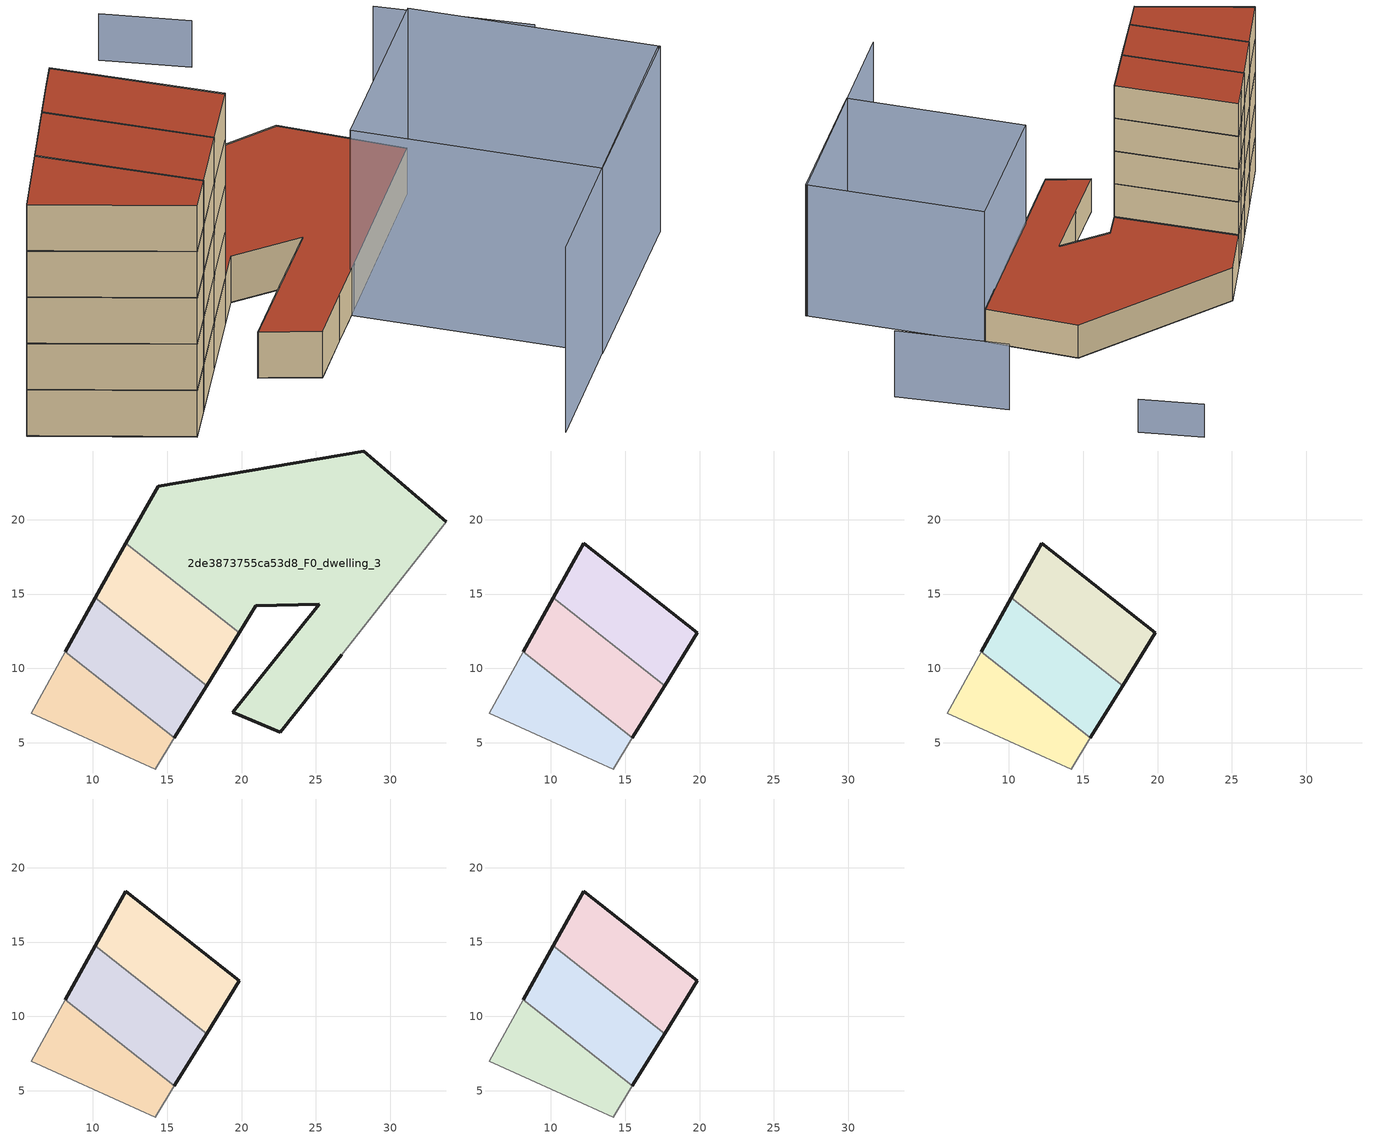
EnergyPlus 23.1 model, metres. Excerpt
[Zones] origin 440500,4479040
2de3873755ca53d8_F0_dwelling_0
 floor ground (EU_floor_Construction): 14.2,3.25 15.49,5.33 8.14,11.11 5.86,6.99 z0
 wall adiabatic (EU_wall_Construction): 15.49,5.33 14.2,3.25 5.86,6.99 8.14,11.11 z0:3
 wall to 2de3873755ca53d8_F0_dwelling_1 (EU_wall_Construction): 8.14,11.11 15.49,5.33 z0:3
2de3873755ca53d8_F0_dwelling_1
 floor ground (EU_floor_Construction): 15.49,5.33 17.66,8.84 10.15,14.75 8.14,11.11 z0
 wall outside (EU_wall_Construction): 17.66,8.84 15.49,5.33 / 8.14,11.11 10.15,14.75 z0:3
 wall to 2de3873755ca53d8_F0_dwelling_2 (EU_wall_Construction): 10.15,14.75 17.66,8.84 z0:3
2de3873755ca53d8_F0_dwelling_2
 floor ground (EU_floor_Construction): 17.66,8.84 19.85,12.4 12.21,18.41 11.3,16.81 10.15,14.75 z0
 wall outside (EU_wall_Construction): 10.15,14.75 11.3,16.81 12.21,18.41 / 19.85,12.4 17.66,8.84 z0:3
 wall to 2de3873755ca53d8_F0_dwelling_3 (EU_wall_Construction): 12.21,18.41 19.85,12.4 z0:3
2de3873755ca53d8_F0_dwelling_3
 floor ground (EU_floor_Construction): 26.75,10.94 33.76,19.85 28.2,24.62 14.41,22.26 12.21,18.41 19.85,12.4 20.97,14.2 25.22,14.3 22.2,10.54 19.4,7.04 22.6,5.7 24.81,8.49 z0
 wall outside (EU_wall_Construction): 12.21,18.41 14.41,22.26 28.2,24.62 33.76,19.85 / 26.75,10.94 24.81,8.49 22.6,5.7 19.4,7.04 22.2,10.54 25.22,14.3 20.97,14.2 19.85,12.4 z0:3
 wall adiabatic (EU_wall_Construction): 33.76,19.85 26.75,10.94 z0:3
 roof outside (EU_roof_Construction): 33.76,19.85 26.75,10.94 24.81,8.49 22.6,5.7 19.4,7.04 22.2,10.54 25.22,14.3 20.97,14.2 19.85,12.4 12.21,18.41 14.41,22.26 28.2,24.62 z3
2de3873755ca53d8_F1_dwelling_0
 floor to 2de3873755ca53d8_F0_dwelling_0 (EU_floor_Construction): 14.2,3.25 15.49,5.33 8.14,11.11 5.86,6.99 z3
 wall adiabatic (EU_wall_Construction): 15.49,5.33 14.2,3.25 5.86,6.99 8.14,11.11 z3:6
 wall to 2de3873755ca53d8_F1_dwelling_1 (EU_wall_Construction): 8.14,11.11 15.49,5.33 z3:6
2de3873755ca53d8_F1_dwelling_1
 floor to 2de3873755ca53d8_F0_dwelling_1 (EU_floor_Construction): 15.49,5.33 17.66,8.84 10.15,14.75 8.14,11.11 z3
 wall outside (EU_wall_Construction): 17.66,8.84 15.49,5.33 / 8.14,11.11 10.15,14.75 z3:6
 wall to 2de3873755ca53d8_F1_dwelling_2 (EU_wall_Construction): 10.15,14.75 17.66,8.84 z3:6
2de3873755ca53d8_F1_dwelling_2
 floor to 2de3873755ca53d8_F0_dwelling_2 (EU_floor_Construction): 17.66,8.84 19.85,12.4 12.21,18.41 11.3,16.81 10.15,14.75 z3
 wall outside (EU_wall_Construction): 10.15,14.75 11.3,16.81 12.21,18.41 19.85,12.4 17.66,8.84 z3:6
2de3873755ca53d8_F2_dwelling_0
 floor to 2de3873755ca53d8_F1_dwelling_0 (EU_floor_Construction): 14.2,3.25 15.49,5.33 8.14,11.11 5.86,6.99 z6
 wall adiabatic (EU_wall_Construction): 15.49,5.33 14.2,3.25 5.86,6.99 8.14,11.11 z6:9
 wall to 2de3873755ca53d8_F2_dwelling_1 (EU_wall_Construction): 8.14,11.11 15.49,5.33 z6:9
2de3873755ca53d8_F2_dwelling_1
 floor to 2de3873755ca53d8_F1_dwelling_1 (EU_floor_Construction): 15.49,5.33 17.66,8.84 10.15,14.75 8.14,11.11 z6
 wall outside (EU_wall_Construction): 17.66,8.84 15.49,5.33 / 8.14,11.11 10.15,14.75 z6:9
 wall to 2de3873755ca53d8_F2_dwelling_2 (EU_wall_Construction): 10.15,14.75 17.66,8.84 z6:9
2de3873755ca53d8_F2_dwelling_2
 floor to 2de3873755ca53d8_F1_dwelling_2 (EU_floor_Construction): 17.66,8.84 19.85,12.4 12.21,18.41 11.3,16.81 10.15,14.75 z6
 wall outside (EU_wall_Construction): 10.15,14.75 11.3,16.81 12.21,18.41 19.85,12.4 17.66,8.84 z6:9
2de3873755ca53d8_F3_dwelling_0
 floor to 2de3873755ca53d8_F2_dwelling_0 (EU_floor_Construction): 14.2,3.25 15.49,5.33 8.14,11.11 5.86,6.99 z9
 wall adiabatic (EU_wall_Construction): 15.49,5.33 14.2,3.25 5.86,6.99 8.14,11.11 z9:12
 wall to 2de3873755ca53d8_F3_dwelling_1 (EU_wall_Construction): 8.14,11.11 15.49,5.33 z9:12
2de3873755ca53d8_F3_dwelling_1
 floor to 2de3873755ca53d8_F2_dwelling_1 (EU_floor_Construction): 15.49,5.33 17.66,8.84 10.15,14.75 8.14,11.11 z9
 wall outside (EU_wall_Construction): 17.66,8.84 15.49,5.33 / 8.14,11.11 10.15,14.75 z9:12
 wall to 2de3873755ca53d8_F3_dwelling_2 (EU_wall_Construction): 10.15,14.75 17.66,8.84 z9:12
2de3873755ca53d8_F3_dwelling_2
 floor to 2de3873755ca53d8_F2_dwelling_2 (EU_floor_Construction): 17.66,8.84 19.85,12.4 12.21,18.41 11.3,16.81 10.15,14.75 z9
 wall outside (EU_wall_Construction): 10.15,14.75 11.3,16.81 12.21,18.41 19.85,12.4 17.66,8.84 z9:12
2de3873755ca53d8_F4_dwelling_0
 floor to 2de3873755ca53d8_F3_dwelling_0 (EU_floor_Construction): 14.2,3.25 15.49,5.33 8.14,11.11 5.86,6.99 z12
 wall adiabatic (EU_wall_Construction): 15.49,5.33 14.2,3.25 5.86,6.99 8.14,11.11 z12:15
 wall to 2de3873755ca53d8_F4_dwelling_1 (EU_wall_Construction): 8.14,11.11 15.49,5.33 z12:15
 roof outside (EU_roof_Construction): 15.49,5.33 14.2,3.25 5.86,6.99 8.14,11.11 z15
2de3873755ca53d8_F4_dwelling_1
 floor to 2de3873755ca53d8_F3_dwelling_1 (EU_floor_Construction): 15.49,5.33 17.66,8.84 10.15,14.75 8.14,11.11 z12
 wall outside (EU_wall_Construction): 17.66,8.84 15.49,5.33 / 8.14,11.11 10.15,14.75 z12:15
 wall to 2de3873755ca53d8_F4_dwelling_2 (EU_wall_Construction): 10.15,14.75 17.66,8.84 z12:15
 roof outside (EU_roof_Construction): 17.66,8.84 15.49,5.33 8.14,11.11 10.15,14.75 z15
2de3873755ca53d8_F4_dwelling_2
 floor to 2de3873755ca53d8_F3_dwelling_2 (EU_floor_Construction): 17.66,8.84 19.85,12.4 12.21,18.41 11.3,16.81 10.15,14.75 z12
 wall outside (EU_wall_Construction): 10.15,14.75 11.3,16.81 12.21,18.41 19.85,12.4 17.66,8.84 z12:15
 roof outside (EU_roof_Construction): 19.85,12.4 17.66,8.84 10.15,14.75 11.3,16.81 12.21,18.41 z15
shading: 32.44,-4.27 44.64,11.21 / 37.28,1.81 26.34,10.54 / 26.34,10.54 33.81,19.9 / 33.81,19.9 44.75,11.17 / 44.75,11.17 37.28,1.81 z0:12; 42.92,23.77 35.72,28.88 z0:6; 28.02,35.51 23.72,38.11 z0:3
[Building]
EU S2 Campaign: North Axis=0; Terrain=City; Solar Distribution=FullExterior
[Site:Location]
Madrid: Latitude=40.5; Longitude=-3.5; Time Zone=1; Elevation=609
[SizingPeriod:WeatherFileDays]
AnnualSizingPeriod: Begin Month=1; Begin Day of Month=1; End Month=12; End Day of Month=31; Day of Week for Start Day=Monday; Use Weather File Daylight Saving Period=No; Use Weather File Rain and Snow Indicators=No
[MATERIAL]
EU_InternalMass_Material: Roughness=MediumRough; Thickness=0.1; Conductivity=1; Density=1800; Specific Heat=900; Thermal Absorptance=0.9; Solar Absorptance=0.7; Visible Absorptance=0.7
[MATERIAL:NOMASS] Roughness=MediumRough; Thermal Absorptance=0.9; Solar Absorptance=0.7; Visible Absorptance=0.7
Name | Thermal Resistance
EU_wall_NoMass | 0.609216
EU_roof_NoMass | 0.513268
EU_floor_NoMass | 0.568163
[CONSTRUCTION]
EU_wall_Construction: EU_wall_NoMass
EU_roof_Construction: EU_roof_NoMass
EU_floor_Construction: EU_floor_NoMass
EU_InternalMass_Construction: EU_InternalMass_Material
[ZONE] Type=1; Multiplier=1; Ceiling Height=autocalculate; Floor Area=autocalculate; Part of Total Floor Area=Yes
Name | Volume
2de3873755ca53d8_F0_dwelling_0 | 98.6071
2de3873755ca53d8_F1_dwelling_0; 2de3873755ca53d8_F2_dwelling_0; 2de3873755ca53d8_F3_dwelling_0; 2de3873755ca53d8_F4_dwelling_0 | 98.6074
2de3873755ca53d8_F0_dwelling_1 | 116.189
2de3873755ca53d8_F1_dwelling_1; 2de3873755ca53d8_F2_dwelling_1; 2de3873755ca53d8_F3_dwelling_1; 2de3873755ca53d8_F4_dwelling_1 | 116.188
2de3873755ca53d8_F0_dwelling_2; 2de3873755ca53d8_F1_dwelling_2; 2de3873755ca53d8_F2_dwelling_2; 2de3873755ca53d8_F3_dwelling_2; 2de3873755ca53d8_F4_dwelling_2 | 120
2de3873755ca53d8_F0_dwelling_3 | 593.231
[INTERNALMASS] Construction=EU_InternalMass_Construction
Name | Zone or ZoneList | Surface Area
2de3873755ca53d8_F0_dwelling_0_EU_InternalMass | 2de3873755ca53d8_F0_dwelling_0 | 32.8691
2de3873755ca53d8_F0_dwelling_1_EU_InternalMass | 2de3873755ca53d8_F0_dwelling_1 | 38.7295
2de3873755ca53d8_F0_dwelling_2_EU_InternalMass | 2de3873755ca53d8_F0_dwelling_2 | 40.0001
2de3873755ca53d8_F0_dwelling_3_EU_InternalMass | 2de3873755ca53d8_F0_dwelling_3 | 197.743
2de3873755ca53d8_F1_dwelling_0_EU_InternalMass | 2de3873755ca53d8_F1_dwelling_0 | 126.547
2de3873755ca53d8_F1_dwelling_1_EU_InternalMass | 2de3873755ca53d8_F1_dwelling_1 | 79.6823
2de3873755ca53d8_F1_dwelling_2_EU_InternalMass | 2de3873755ca53d8_F1_dwelling_2 | 103.113
2de3873755ca53d8_F2_dwelling_0_EU_InternalMass | 2de3873755ca53d8_F2_dwelling_0 | 126.547
2de3873755ca53d8_F2_dwelling_1_EU_InternalMass | 2de3873755ca53d8_F2_dwelling_1 | 79.6823
2de3873755ca53d8_F2_dwelling_2_EU_InternalMass | 2de3873755ca53d8_F2_dwelling_2 | 103.113
2de3873755ca53d8_F3_dwelling_0_EU_InternalMass | 2de3873755ca53d8_F3_dwelling_0 | 126.547
2de3873755ca53d8_F3_dwelling_1_EU_InternalMass | 2de3873755ca53d8_F3_dwelling_1 | 79.6823
2de3873755ca53d8_F3_dwelling_2_EU_InternalMass | 2de3873755ca53d8_F3_dwelling_2 | 103.113
2de3873755ca53d8_F4_dwelling_0_EU_InternalMass | 2de3873755ca53d8_F4_dwelling_0 | 126.547
2de3873755ca53d8_F4_dwelling_1_EU_InternalMass | 2de3873755ca53d8_F4_dwelling_1 | 79.6823
2de3873755ca53d8_F4_dwelling_2_EU_InternalMass | 2de3873755ca53d8_F4_dwelling_2 | 103.113
[OTHEREQUIPMENT] Fuel Type=Electricity; Design Level Calculation Method=Watts/Area; Power per Zone Floor Area=1; Fraction Latent=0; Fraction Radiant=0; Fraction Lost=0; Carbon Dioxide Generation Rate=0; EndUse Subcategory=EU_Step8_InternalGains
Name | Zone or ZoneList or Space or SpaceList | Schedule
EU_Step8_InternalGain_2de3873755ca53d8_F0_dwelling_0_f000 | 2de3873755ca53d8_F0_dwelling_0 | EU_Step8_GainSchedule_2de3873755ca53d8_F0_dwelling_0_f000
EU_Step8_InternalGain_2de3873755ca53d8_F0_dwelling_1_f000 | 2de3873755ca53d8_F0_dwelling_1 | EU_Step8_GainSchedule_2de3873755ca53d8_F0_dwelling_1_f000
EU_Step8_InternalGain_2de3873755ca53d8_F0_dwelling_2_f000 | 2de3873755ca53d8_F0_dwelling_2 | EU_Step8_GainSchedule_2de3873755ca53d8_F0_dwelling_2_f000
EU_Step8_InternalGain_2de3873755ca53d8_F0_dwelling_3_f000 | 2de3873755ca53d8_F0_dwelling_3 | EU_Step8_GainSchedule_2de3873755ca53d8_F0_dwelling_3_f000
EU_Step8_InternalGain_2de3873755ca53d8_F1_dwelling_0_f000 | 2de3873755ca53d8_F1_dwelling_0 | EU_Step8_GainSchedule_2de3873755ca53d8_F1_dwelling_0_f000
EU_Step8_InternalGain_2de3873755ca53d8_F1_dwelling_1_f000 | 2de3873755ca53d8_F1_dwelling_1 | EU_Step8_GainSchedule_2de3873755ca53d8_F1_dwelling_1_f000
EU_Step8_InternalGain_2de3873755ca53d8_F1_dwelling_2_f000 | 2de3873755ca53d8_F1_dwelling_2 | EU_Step8_GainSchedule_2de3873755ca53d8_F1_dwelling_2_f000
EU_Step8_InternalGain_2de3873755ca53d8_F2_dwelling_0_f000 | 2de3873755ca53d8_F2_dwelling_0 | EU_Step8_GainSchedule_2de3873755ca53d8_F2_dwelling_0_f000
EU_Step8_InternalGain_2de3873755ca53d8_F2_dwelling_1_f000 | 2de3873755ca53d8_F2_dwelling_1 | EU_Step8_GainSchedule_2de3873755ca53d8_F2_dwelling_1_f000
EU_Step8_InternalGain_2de3873755ca53d8_F2_dwelling_2_f000 | 2de3873755ca53d8_F2_dwelling_2 | EU_Step8_GainSchedule_2de3873755ca53d8_F2_dwelling_2_f000
EU_Step8_InternalGain_2de3873755ca53d8_F3_dwelling_0_f000 | 2de3873755ca53d8_F3_dwelling_0 | EU_Step8_GainSchedule_2de3873755ca53d8_F3_dwelling_0_f000
EU_Step8_InternalGain_2de3873755ca53d8_F3_dwelling_1_f000 | 2de3873755ca53d8_F3_dwelling_1 | EU_Step8_GainSchedule_2de3873755ca53d8_F3_dwelling_1_f000
EU_Step8_InternalGain_2de3873755ca53d8_F3_dwelling_2_f000 | 2de3873755ca53d8_F3_dwelling_2 | EU_Step8_GainSchedule_2de3873755ca53d8_F3_dwelling_2_f000
EU_Step8_InternalGain_2de3873755ca53d8_F4_dwelling_0_f000 | 2de3873755ca53d8_F4_dwelling_0 | EU_Step8_GainSchedule_2de3873755ca53d8_F4_dwelling_0_f000
EU_Step8_InternalGain_2de3873755ca53d8_F4_dwelling_1_f000 | 2de3873755ca53d8_F4_dwelling_1 | EU_Step8_GainSchedule_2de3873755ca53d8_F4_dwelling_1_f000
EU_Step8_InternalGain_2de3873755ca53d8_F4_dwelling_2_f000 | 2de3873755ca53d8_F4_dwelling_2 | EU_Step8_GainSchedule_2de3873755ca53d8_F4_dwelling_2_f000
[ZONEVENTILATION:DESIGNFLOWRATE] Schedule=EU_AlwaysOn; Design Flow Rate Calculation Method=AirChanges/Hour; Air Changes per Hour=0.752966; Ventilation Type=Natural; Fan Pressure Rise=0; Fan Total Efficiency=1; Constant Term Coefficient=1; Temperature Term Coefficient=0; Velocity Term Coefficient=0; Velocity Squared Term Coefficient=0; Minimum Indoor Temperature=-100; Maximum Indoor Temperature=100; Delta Temperature=-100; Minimum Outdoor Temperature=-100; Maximum Outdoor Temperature=100; Maximum Wind Speed=40
Name | Zone or ZoneList or Space or SpaceList
EU_ConstantAir_2de3873755ca53d8_F0_dwelling_0 | 2de3873755ca53d8_F0_dwelling_0
EU_ConstantAir_2de3873755ca53d8_F0_dwelling_1 | 2de3873755ca53d8_F0_dwelling_1
EU_ConstantAir_2de3873755ca53d8_F0_dwelling_2 | 2de3873755ca53d8_F0_dwelling_2
EU_ConstantAir_2de3873755ca53d8_F0_dwelling_3 | 2de3873755ca53d8_F0_dwelling_3
EU_ConstantAir_2de3873755ca53d8_F1_dwelling_0 | 2de3873755ca53d8_F1_dwelling_0
EU_ConstantAir_2de3873755ca53d8_F1_dwelling_1 | 2de3873755ca53d8_F1_dwelling_1
EU_ConstantAir_2de3873755ca53d8_F1_dwelling_2 | 2de3873755ca53d8_F1_dwelling_2
EU_ConstantAir_2de3873755ca53d8_F2_dwelling_0 | 2de3873755ca53d8_F2_dwelling_0
EU_ConstantAir_2de3873755ca53d8_F2_dwelling_1 | 2de3873755ca53d8_F2_dwelling_1
EU_ConstantAir_2de3873755ca53d8_F2_dwelling_2 | 2de3873755ca53d8_F2_dwelling_2
EU_ConstantAir_2de3873755ca53d8_F3_dwelling_0 | 2de3873755ca53d8_F3_dwelling_0
EU_ConstantAir_2de3873755ca53d8_F3_dwelling_1 | 2de3873755ca53d8_F3_dwelling_1
EU_ConstantAir_2de3873755ca53d8_F3_dwelling_2 | 2de3873755ca53d8_F3_dwelling_2
EU_ConstantAir_2de3873755ca53d8_F4_dwelling_0 | 2de3873755ca53d8_F4_dwelling_0
EU_ConstantAir_2de3873755ca53d8_F4_dwelling_1 | 2de3873755ca53d8_F4_dwelling_1
EU_ConstantAir_2de3873755ca53d8_F4_dwelling_2 | 2de3873755ca53d8_F4_dwelling_2
[HVACTEMPLATE:THERMOSTAT] Constant Heating Setpoint=20; Constant Cooling Setpoint=50
EU_HeatOnly_2de3873755ca53d8_F0_dwelling_0; EU_HeatOnly_2de3873755ca53d8_F0_dwelling_1; EU_HeatOnly_2de3873755ca53d8_F0_dwelling_2; EU_HeatOnly_2de3873755ca53d8_F0_dwelling_3; EU_HeatOnly_2de3873755ca53d8_F1_dwelling_0; EU_HeatOnly_2de3873755ca53d8_F1_dwelling_1; EU_HeatOnly_2de3873755ca53d8_F1_dwelling_2; EU_HeatOnly_2de3873755ca53d8_F2_dwelling_0; EU_HeatOnly_2de3873755ca53d8_F2_dwelling_1; EU_HeatOnly_2de3873755ca53d8_F2_dwelling_2; EU_HeatOnly_2de3873755ca53d8_F3_dwelling_0; EU_HeatOnly_2de3873755ca53d8_F3_dwelling_1; EU_HeatOnly_2de3873755ca53d8_F3_dwelling_2; EU_HeatOnly_2de3873755ca53d8_F4_dwelling_0; EU_HeatOnly_2de3873755ca53d8_F4_dwelling_1; EU_HeatOnly_2de3873755ca53d8_F4_dwelling_2
[HVACTEMPLATE:ZONE:IDEALLOADSAIRSYSTEM] System Availability Schedule=EU_AlwaysOn; Maximum Heating Supply Air Temperature=50; Minimum Cooling Supply Air Temperature=13; Maximum Heating Supply Air Humidity Ratio=0.0156; Minimum Cooling Supply Air Humidity Ratio=0.0077; Heating Limit=NoLimit; Cooling Limit=NoLimit; Heating Availability Schedule=EU_AlwaysOn; Cooling Availability Schedule=EU_CoolingOff; Dehumidification Control Type=ConstantSensibleHeatRatio; Cooling Sensible Heat Ratio=0.7; Dehumidification Setpoint=60; Humidification Control Type=None; Humidification Setpoint=30; Outdoor Air Method=None; Outdoor Air Flow Rate per Person=0.00944; Outdoor Air Flow Rate per Zone Floor Area=0; Outdoor Air Flow Rate per Zone=0; Demand Controlled Ventilation Type=None; Outdoor Air Economizer Type=NoEconomizer; Heat Recovery Type=None; Sensible Heat Recovery Effectiveness=0.7; Latent Heat Recovery Effectiveness=0.65
Name | Template Thermostat
2de3873755ca53d8_F0_dwelling_0 | EU_HeatOnly_2de3873755ca53d8_F0_dwelling_0
2de3873755ca53d8_F0_dwelling_1 | EU_HeatOnly_2de3873755ca53d8_F0_dwelling_1
2de3873755ca53d8_F0_dwelling_2 | EU_HeatOnly_2de3873755ca53d8_F0_dwelling_2
2de3873755ca53d8_F0_dwelling_3 | EU_HeatOnly_2de3873755ca53d8_F0_dwelling_3
2de3873755ca53d8_F1_dwelling_0 | EU_HeatOnly_2de3873755ca53d8_F1_dwelling_0
2de3873755ca53d8_F1_dwelling_1 | EU_HeatOnly_2de3873755ca53d8_F1_dwelling_1
2de3873755ca53d8_F1_dwelling_2 | EU_HeatOnly_2de3873755ca53d8_F1_dwelling_2
2de3873755ca53d8_F2_dwelling_0 | EU_HeatOnly_2de3873755ca53d8_F2_dwelling_0
2de3873755ca53d8_F2_dwelling_1 | EU_HeatOnly_2de3873755ca53d8_F2_dwelling_1
2de3873755ca53d8_F2_dwelling_2 | EU_HeatOnly_2de3873755ca53d8_F2_dwelling_2
2de3873755ca53d8_F3_dwelling_0 | EU_HeatOnly_2de3873755ca53d8_F3_dwelling_0
2de3873755ca53d8_F3_dwelling_1 | EU_HeatOnly_2de3873755ca53d8_F3_dwelling_1
2de3873755ca53d8_F3_dwelling_2 | EU_HeatOnly_2de3873755ca53d8_F3_dwelling_2
2de3873755ca53d8_F4_dwelling_0 | EU_HeatOnly_2de3873755ca53d8_F4_dwelling_0
2de3873755ca53d8_F4_dwelling_1 | EU_HeatOnly_2de3873755ca53d8_F4_dwelling_1
2de3873755ca53d8_F4_dwelling_2 | EU_HeatOnly_2de3873755ca53d8_F4_dwelling_2
[SIZING:ZONE] Zone Cooling Design Supply Air Temperature Input Method=SupplyAirTemperature; Zone Cooling Design Supply Air Temperature=13; Zone Heating Design Supply Air Temperature Input Method=SupplyAirTemperature; Zone Heating Design Supply Air Temperature=50; Zone Cooling Design Supply Air Humidity Ratio=0.008; Zone Heating Design Supply Air Humidity Ratio=0.008; Cooling Design Air Flow Method=DesignDay; Cooling Design Air Flow Rate=0; Cooling Minimum Air Flow per Zone Floor Area=0.000762; Cooling Minimum Air Flow=0; Cooling Minimum Air Flow Fraction=0.2; Heating Design Air Flow Method=DesignDay; Heating Design Air Flow Rate=0; Heating Maximum Air Flow per Zone Floor Area=0.002032; Heating Maximum Air Flow=0.141576; Heating Maximum Air Flow Fraction=0.3; Account for Dedicated Outdoor Air System=No; Dedicated Outdoor Air System Control Strategy=NeutralSupplyAir; Dedicated Outdoor Air Low Setpoint Temperature for Design=autosize; Dedicated Outdoor Air High Setpoint Temperature for Design=autosize; Zone Load Sizing Method=Sensible Load Only No Latent Load; Zone Latent Cooling Design Supply Air Humidity Ratio Input Method=HumidityRatioDifference; Zone Cooling Design Supply Air Humidity Ratio Difference=0.005; Zone Latent Heating Design Supply Air Humidity Ratio Input Method=HumidityRatioDifference; Zone Humidification Design Supply Air Humidity Ratio Difference=0.005
2de3873755ca53d8_F0_dwelling_0; 2de3873755ca53d8_F0_dwelling_1; 2de3873755ca53d8_F0_dwelling_2; 2de3873755ca53d8_F0_dwelling_3; 2de3873755ca53d8_F1_dwelling_0; 2de3873755ca53d8_F1_dwelling_1; 2de3873755ca53d8_F1_dwelling_2; 2de3873755ca53d8_F2_dwelling_0; 2de3873755ca53d8_F2_dwelling_1; 2de3873755ca53d8_F2_dwelling_2; 2de3873755ca53d8_F3_dwelling_0; 2de3873755ca53d8_F3_dwelling_1; 2de3873755ca53d8_F3_dwelling_2; 2de3873755ca53d8_F4_dwelling_0; 2de3873755ca53d8_F4_dwelling_1; 2de3873755ca53d8_F4_dwelling_2
[SCHEDULE:CONSTANT]
Name | Hourly Value
EU_AlwaysOn | 1
EU_CoolingOff | 0
[SCHEDULE:FILE] Column Number=1; Rows to Skip at Top=0; Number of Hours of Data=8760; Column Separator=Comma; Interpolate to Timestep=No; Minutes per Item=60; Adjust Schedule for Daylight Savings=Yes
Name | File
EU_Step8_GainSchedule_2de3873755ca53d8_F0_dwelling_0_f000 | ../../schedules/2de3873755ca53d8/2de3873755ca53d8_F0_dwelling_0_f000_gain.csv
EU_Step8_GainSchedule_2de3873755ca53d8_F0_dwelling_1_f000 | ../../schedules/2de3873755ca53d8/2de3873755ca53d8_F0_dwelling_1_f000_gain.csv
EU_Step8_GainSchedule_2de3873755ca53d8_F0_dwelling_2_f000 | ../../schedules/2de3873755ca53d8/2de3873755ca53d8_F0_dwelling_2_f000_gain.csv
EU_Step8_GainSchedule_2de3873755ca53d8_F0_dwelling_3_f000 | ../../schedules/2de3873755ca53d8/2de3873755ca53d8_F0_dwelling_3_f000_gain.csv
EU_Step8_GainSchedule_2de3873755ca53d8_F1_dwelling_0_f000 | ../../schedules/2de3873755ca53d8/2de3873755ca53d8_F1_dwelling_0_f000_gain.csv
EU_Step8_GainSchedule_2de3873755ca53d8_F1_dwelling_1_f000 | ../../schedules/2de3873755ca53d8/2de3873755ca53d8_F1_dwelling_1_f000_gain.csv
EU_Step8_GainSchedule_2de3873755ca53d8_F1_dwelling_2_f000 | ../../schedules/2de3873755ca53d8/2de3873755ca53d8_F1_dwelling_2_f000_gain.csv
EU_Step8_GainSchedule_2de3873755ca53d8_F2_dwelling_0_f000 | ../../schedules/2de3873755ca53d8/2de3873755ca53d8_F2_dwelling_0_f000_gain.csv
EU_Step8_GainSchedule_2de3873755ca53d8_F2_dwelling_1_f000 | ../../schedules/2de3873755ca53d8/2de3873755ca53d8_F2_dwelling_1_f000_gain.csv
EU_Step8_GainSchedule_2de3873755ca53d8_F2_dwelling_2_f000 | ../../schedules/2de3873755ca53d8/2de3873755ca53d8_F2_dwelling_2_f000_gain.csv
EU_Step8_GainSchedule_2de3873755ca53d8_F3_dwelling_0_f000 | ../../schedules/2de3873755ca53d8/2de3873755ca53d8_F3_dwelling_0_f000_gain.csv
EU_Step8_GainSchedule_2de3873755ca53d8_F3_dwelling_1_f000 | ../../schedules/2de3873755ca53d8/2de3873755ca53d8_F3_dwelling_1_f000_gain.csv
EU_Step8_GainSchedule_2de3873755ca53d8_F3_dwelling_2_f000 | ../../schedules/2de3873755ca53d8/2de3873755ca53d8_F3_dwelling_2_f000_gain.csv
EU_Step8_GainSchedule_2de3873755ca53d8_F4_dwelling_0_f000 | ../../schedules/2de3873755ca53d8/2de3873755ca53d8_F4_dwelling_0_f000_gain.csv
EU_Step8_GainSchedule_2de3873755ca53d8_F4_dwelling_1_f000 | ../../schedules/2de3873755ca53d8/2de3873755ca53d8_F4_dwelling_1_f000_gain.csv
EU_Step8_GainSchedule_2de3873755ca53d8_F4_dwelling_2_f000 | ../../schedules/2de3873755ca53d8/2de3873755ca53d8_F4_dwelling_2_f000_gain.csv
